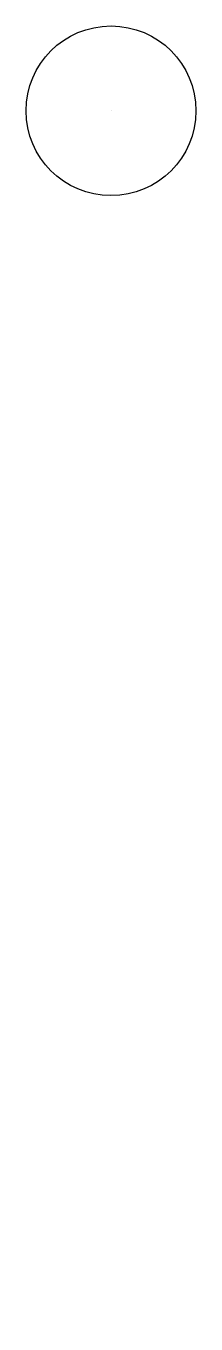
# Model space of a CAD drawing. Header units: metres. Extents: x -0.03 to 0.03, y -0.429 to 0.03.
import ezdxf
from ezdxf.enums import TextEntityAlignment as Align

# ---------------------------------------------------------------- set-up
doc = ezdxf.new("R2010")
doc.units = ezdxf.units.M
doc.layers.add('3D_Mast_XS_Steel01', color=253, linetype='Continuous')
doc.layers.add('3D_Tekst_XS_ColBlackS', color=250, linetype='Continuous')
doc.styles.add('ISOCPEUR', font='isocpeur.ttf', dxfattribs={"height": 1})

msp = doc.modelspace()

# ---------------------------------------------------------------- linework, layer by layer
at = {"layer": '3D_Mast_XS_Steel01'}
msp.add_polyline3d([(0, 0, -0.25), (0, 0, 0.25)], dxfattribs=at)
msp.add_circle((0, 0), 0.03, dxfattribs=at)

# ---------------------------------------------------------------- texts
at = {"layer": '3D_Tekst_XS_ColBlackS', "extrusion": (-1, 6.12323e-17, 2.22045e-16), "style": 'ISOCPEUR'}
for tag, text, p in [('T02', 'T02', (0.261, -0.1055, 0.0025)), ('T01', 'T01', (0.261, 0.1055, 0.0025))]:
    msp.add_attdef(tag, text=text, height=0.167, dxfattribs=at).set_placement(p, align=Align.MIDDLE_CENTER)
at = {"layer": '3D_Tekst_XS_ColBlackS', "extrusion": (1, -6.12323e-17, 2.22045e-16), "style": 'ISOCPEUR'}
for tag, text, p in [('T02', 'T02', (-0.261, -0.1055, 0.0025)), ('T01', 'T01', (-0.261, 0.1055, 0.003))]:
    msp.add_attdef(tag, text=text, height=0.167, dxfattribs=at).set_placement(p, align=Align.MIDDLE_CENTER)

doc.saveas('drawing.dxf')
